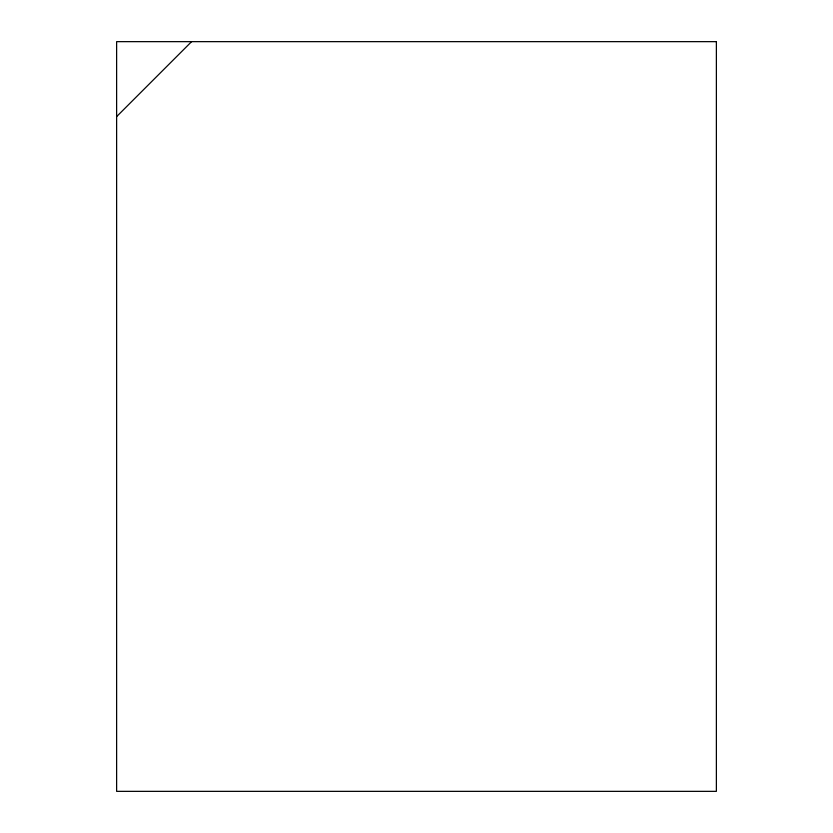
<?xml version="1.0" encoding="UTF-8"?>
<svg xmlns="http://www.w3.org/2000/svg" width="833" height="833" viewBox="0 0 833 833"><rect width="100%" height="100%" fill="white"/><g stroke="black" fill="none" stroke-linecap="round" stroke-linejoin="round"><path stroke-width="1.25" d="M116.62 116.62L191.59 41.65M716.38 41.65L116.62 41.65L116.62 791.35L716.38 791.35L716.38 41.65"/></g></svg>
